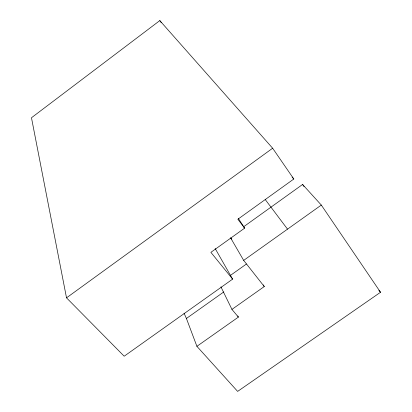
<?xml version="1.0" encoding="UTF-8"?>
<svg xmlns="http://www.w3.org/2000/svg" width="412" height="412" viewBox="0 0 412 412"><rect width="100%" height="100%" fill="white"/><g stroke="black" fill="none" stroke-linecap="round" stroke-linejoin="round"><path stroke-width="0.62" d="M232.631 279.13L210.887 252.34L244.64 228.145L237.853 219.251L293.813 179.014L272.646 148.232L159.805 20.6L31.472 117.755L66.517 297.845L124.177 356.22L232.631 279.13L215.152 248.498M66.517 297.845L272.646 148.232M243.41 226.93L302.593 184.473L321.314 205.073L380.528 292.268L237.636 391.4L196.905 346.327L186.415 318.471L184.056 313.208M196.905 346.327L238.383 317.101L231.941 309.397L264.267 286.556L243.672 260.389L321.314 205.073M230.22 275.556L246.438 264.015M186.415 318.471L223.829 291.917M292.108 177.093L293.813 179.014M378.87 290.342L380.528 292.268M231.07 238.136L231.858 239.14M287.524 229.144L265.179 199.46M159.805 20.6L161.293 22.701M302.593 184.473L304.041 186.59M238.363 218.468L244.64 228.145M263.289 284.903L264.267 286.556M230.529 237.729L243.672 260.389M237.817 315.958L238.383 317.101M220.925 286.845L231.941 309.397"/></g></svg>
